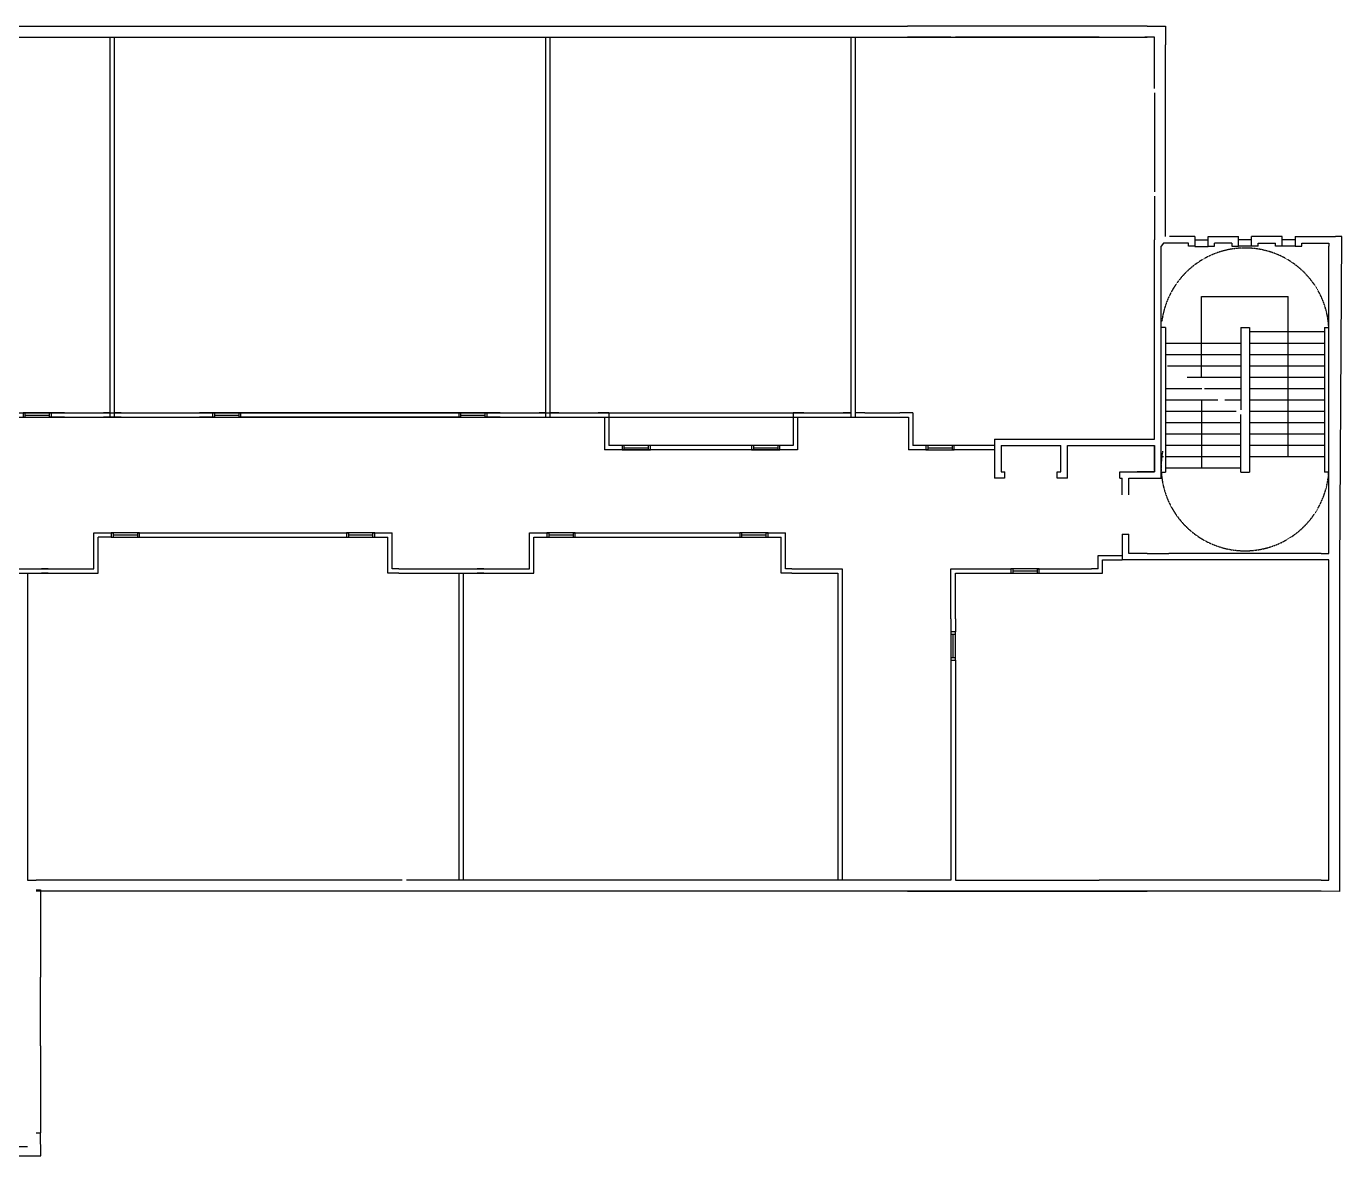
# Model space of a CAD drawing. Extents: x 2040559 to 5853062, y -2352335 to -764749.
# Drawn here: x 2141013 to 2171206, y -790674 to -764749 of the extents above; entities that cross this region are included whole.
import ezdxf

# ---------------------------------------------------------------- set-up
doc = ezdxf.new("R2010")
doc.units = 0
doc.header["$LTSCALE"] = 12
doc.header["$MEASUREMENT"] = 0
doc.linetypes.add('HIDDEN', pattern=[0.375, 0.25, -0.125])
doc.layers.get('0').update_dxf_attribs({"linetype": 'CONTINUOUS'})
doc.layers.get('DEFPOINTS').update_dxf_attribs({"linetype": 'CONTINUOUS'})
for name, color, linetype in [('DR', 7, 'CONTINUOUS'), ('LINE', 7, 'CONTINUOUS'), ('partition', 7, 'CONTINUOUS'), ('PL', 5, 'CONTINUOUS'), ('rail', 1, 'CONTINUOUS'), ('stair', 7, 'CONTINUOUS'), ('WALL', 2, 'CONTINUOUS'), ('WIN', 5, 'CONTINUOUS')]:
    doc.layers.add(name, color=color, linetype=linetype)

# ---------------------------------------------------------------- blocks, each defined once
blk = doc.blocks.new('FG')
at = {"layer": 'LINE', "linetype": 'Continuous'}
for points in [[(0, 0), (50, 0), (50, 100), (0, 100)], [(600, 0), (650, 0), (650, 100), (600, 100)]]:
    blk.add_lwpolyline(points, close=True, dxfattribs=at)
at = {"layer": 'LINE', "color": 5, "linetype": 'Continuous'}
for points in [[(600, 100), (50, 100)], [(50, 0), (600, 0)]]:
    blk.add_lwpolyline(points, dxfattribs=at)
at = {"layer": 'LINE', "color": 1, "linetype": 'Continuous'}
blk.add_lwpolyline([(50, 50), (600, 50)], dxfattribs=at)

msp = doc.modelspace()

# ---------------------------------------------------------------- linework, layer by layer
at = {"color": 18, "true_color": 0x000000}
for p, q in [((2141238, -764749), (2145738, -764749)), ((2146238, -764749), (2150738, -764749)), ((2151238, -764749), (2155738, -764749)), ((2156238, -764749), (2160738, -764749)), ((2166738, -764749), (2161238, -764749)), ((2167163, -769574), (2167163, -765174)), ((2171163, -784610), (2171163, -777174)), ((2145738, -784599), (2141238, -784599)), ((2150738, -784599), (2146238, -784599)), ((2155738, -784599), (2151238, -784599)), ((2160738, -784599), (2156238, -784599)), ((2161238, -784599), (2166738, -784599)), ((2170738, -784599), (2167238, -784599))]:
    msp.add_line(p, q, dxfattribs=at)
at = {"color": 18, "linetype": 'Continuous', "true_color": 0x000000}
for p, q in [((2158613, -773624), (2158613, -774374)), ((2158713, -773724), (2158713, -774474)), ((2161263, -773724), (2161263, -774474)), ((2161363, -773624), (2161363, -774374)), ((2142563, -777199), (2142563, -776375)), ((2142663, -777299), (2142663, -776475)), ((2149313, -777299), (2149313, -776475)), ((2149413, -777199), (2149413, -776375)), ((2152563, -777199), (2152563, -776374)), ((2152663, -777299), (2152663, -776474)), ((2158338, -777299), (2158338, -776474)), ((2158438, -777199), (2158438, -776374)), ((2165619, -777199), (2165619, -776899)), ((2165719, -777299), (2165719, -776999)), ((2142413, -777199), (2142563, -777199)), ((2142413, -777299), (2142663, -777299)), ((2149563, -777299), (2149313, -777299)), ((2149563, -777199), (2149413, -777199)), ((2152413, -777199), (2152563, -777199)), ((2152413, -777299), (2152663, -777299)), ((2158588, -777299), (2158338, -777299)), ((2158588, -777199), (2158438, -777199)), ((2159488, -777199), (2159738, -777199)), ((2159488, -777299), (2159638, -777299)), ((2159605, -777299), (2159638, -777299)), ((2162238, -777199), (2163613, -777199)), ((2162238, -777449), (2162238, -777199)), ((2162338, -777299), (2163613, -777299)), ((2162338, -777449), (2162338, -777299)), ((2164213, -777199), (2164563, -777199)), ((2164213, -777299), (2164563, -777299))]:
    msp.add_line(p, q, dxfattribs=at)
for points in [[(2142963, -776475), (2142663, -776475)], [(2141513, -777199), (2141363, -777199)], [(2141513, -777299), (2141396, -777299), (2141363, -777299)], [(2150463, -777199), (2150613, -777199)], [(2150463, -777299), (2150580, -777299), (2150613, -777299)], [(2151513, -777199), (2151363, -777199)], [(2151513, -777299), (2151396, -777299), (2151363, -777299)]]:
    msp.add_lwpolyline(points, dxfattribs=at)
at = {"layer": 'DEFPOINTS', "color": 2, "linetype": 'Continuous'}
msp.add_lwpolyline([(2166318, -776834), (2166318, -776849)], dxfattribs=at)
at = {"layer": 'DR', "color": 18, "true_color": 0x000000}
for p, q in [((2141888, -773624), (2141538, -773624)), ((2141888, -773724), (2141538, -773724)), ((2142938, -773624), (2142788, -773624)), ((2143189, -773724), (2142788, -773724)), ((2143189, -773624), (2143038, -773624)), ((2145339, -773624), (2144989, -773624)), ((2145339, -773724), (2144989, -773724)), ((2150988, -773624), (2145889, -773624)), ((2150988, -773724), (2145889, -773724)), ((2151888, -773624), (2151538, -773624)), ((2151888, -773724), (2151538, -773724)), ((2152938, -773624), (2152788, -773624)), ((2153238, -773624), (2153038, -773624)), ((2154388, -773624), (2154138, -773624)), ((2158863, -773624), (2158613, -773624)), ((2159938, -773624), (2159763, -773624)), ((2160263, -773624), (2160038, -773624)), ((2161363, -773624), (2161063, -773624))]:
    msp.add_line(p, q, dxfattribs=at)
at = {"layer": 'DR', "color": 18, "linetype": 'Continuous', "true_color": 0x000000}
msp.add_line((2165463, -777299), (2165719, -777299), dxfattribs=at)
at = {"layer": 'partition', "color": 18, "linetype": 'Continuous', "true_color": 0x000000}
for p, q in [((2110738, -764749), (2161238, -764749)), ((2166738, -764749), (2167164, -764749)), ((2167164, -764749), (2167163, -765174)), ((2105738, -764999), (2166738, -764999)), ((2142938, -773724), (2142938, -764999)), ((2143038, -773724), (2143038, -764999)), ((2152938, -773724), (2152938, -764999)), ((2152938, -764999), (2153038, -764999)), ((2153038, -773724), (2153038, -764999)), ((2166913, -765001), (2166688, -764999)), ((2166913, -765174), (2166913, -765001)), ((2170720, -769574), (2171063, -769574)), ((2171206, -769571), (2171063, -769574)), ((2171163, -777174), (2171206, -769571)), ((2167117, -769724), (2167063, -769799)), ((2167256, -769724), (2167117, -769724)), ((2170720, -769724), (2170912, -769724)), ((2170912, -769724), (2170913, -769799)), ((2123188, -773624), (2159938, -773624)), ((2123188, -773724), (2159763, -773724)), ((2152788, -773724), (2153238, -773724)), ((2154138, -773724), (2154288, -773724)), ((2158713, -773724), (2158863, -773724)), ((2159763, -773724), (2160263, -773724)), ((2160263, -773624), (2161063, -773624)), ((2160263, -773724), (2161063, -773724)), ((2161063, -773724), (2161263, -773724)), ((2166738, -776849), (2167238, -776849)), ((2170738, -776849), (2170915, -776849)), ((2170915, -776849), (2170913, -776674)), ((2167238, -776999), (2166738, -776999)), ((2170915, -776996), (2170738, -776999)), ((2170913, -777174), (2170915, -776996)), ((2139563, -777199), (2142413, -777199)), ((2139563, -777299), (2142413, -777299)), ((2149563, -777199), (2152413, -777199)), ((2149563, -777299), (2152413, -777299)), ((2158588, -777199), (2159488, -777199)), ((2158588, -777299), (2159488, -777299)), ((2162238, -778349), (2162238, -777449)), ((2162338, -778349), (2162338, -777449)), ((2164563, -777199), (2165463, -777199)), ((2164563, -777299), (2165463, -777299)), ((2170913, -777674), (2170913, -777574)), ((2170913, -778774), (2170913, -778674)), ((2170913, -782274), (2170913, -781074)), ((2141038, -783924), (2141038, -784351)), ((2150938, -783924), (2150938, -784349)), ((2151038, -783924), (2151038, -784349)), ((2141038, -784351), (2141238, -784349)), ((2147338, -784349), (2142238, -784349)), ((2161238, -784349), (2150738, -784349)), ((2168338, -784349), (2165638, -784349)), ((2170738, -784349), (2170914, -784349)), ((2170914, -784349), (2170913, -784174)), ((2167238, -784599), (2145738, -784599)), ((2171163, -784610), (2170738, -784599)), ((2141338, -788149), (2141338, -786574)), ((2141349, -790674), (2141338, -790149)), ((2140613, -790674), (2141349, -790674))]:
    msp.add_line(p, q, dxfattribs=at)
at = {"layer": 'partition', "color": 18, "true_color": 0x000000}
for p, q in [((2159938, -764999), (2159938, -773724)), ((2159938, -764999), (2160038, -764999)), ((2160038, -764999), (2160038, -773724)), ((2154288, -773724), (2154288, -774474)), ((2154388, -773624), (2154388, -774374)), ((2154688, -774374), (2154388, -774374)), ((2157713, -774374), (2155338, -774374)), ((2158613, -774374), (2158263, -774374)), ((2161713, -774374), (2161363, -774374)), ((2163238, -774374), (2162263, -774374)), ((2158713, -774474), (2154288, -774474)), ((2161713, -774474), (2161263, -774474)), ((2163238, -774474), (2162263, -774474)), ((2142563, -776375), (2143013, -776375)), ((2143563, -776375), (2148413, -776375)), ((2143563, -776474), (2148413, -776475)), ((2148963, -776375), (2149413, -776375)), ((2148963, -776475), (2149313, -776475)), ((2152563, -776374), (2153013, -776374)), ((2152663, -776474), (2153013, -776474)), ((2153563, -776374), (2157388, -776374)), ((2153563, -776474), (2157388, -776474)), ((2157988, -776375), (2158438, -776375)), ((2157988, -776475), (2158338, -776475)), ((2158038, -776374), (2158438, -776374)), ((2158038, -776474), (2158338, -776474)), ((2165619, -776899), (2166168, -776899)), ((2165719, -776999), (2166168, -776999)), ((2141038, -777299), (2141038, -783924)), ((2150938, -777299), (2150938, -783924)), ((2151038, -777299), (2151038, -783924)), ((2159638, -777299), (2159638, -784349)), ((2159738, -777199), (2159738, -784349)), ((2165619, -777199), (2165463, -777199)), ((2162238, -778349), (2162238, -778649)), ((2162338, -778349), (2162338, -778649)), ((2162238, -779299), (2162238, -784349)), ((2162338, -779299), (2162338, -784349))]:
    msp.add_line(p, q, dxfattribs=at)
at = {"layer": 'PL', "color": 5}
for p, q in [((2167838, -769649), (2168138, -769649)), ((2167838, -769801), (2168138, -769801)), ((2169138, -769649), (2168838, -769649)), ((2169138, -769799), (2168838, -769799)), ((2170138, -769649), (2169838, -769649)), ((2170138, -769799), (2169838, -769799))]:
    msp.add_line(p, q, dxfattribs=at)
at = {"layer": 'rail', "color": 18, "true_color": 0x000000}
msp.add_line((2141038, -790474), (2136683, -790474), dxfattribs=at)
at = {"layer": 'stair', "color": 18, "true_color": 0x000000}
for p, q in [((2167992, -772804), (2167992, -770951)), ((2167992, -770951), (2169976, -770951)), ((2169976, -774624), (2169976, -770951)), ((2167163, -771664), (2167063, -771664)), ((2167163, -771664), (2167163, -774984)), ((2168888, -771664), (2168888, -773556)), ((2168888, -771664), (2169088, -771664)), ((2169088, -771664), (2169088, -774984)), ((2170813, -771664), (2170913, -771664)), ((2170813, -771664), (2170813, -774984)), ((2167163, -772024), (2168888, -772024)), ((2170813, -771764), (2169088, -771764)), ((2169088, -772024), (2170813, -772024)), ((2167163, -772284), (2168888, -772284)), ((2169088, -772284), (2170813, -772284)), ((2167205, -772544), (2168888, -772544)), ((2169088, -772544), (2170813, -772544)), ((2167660, -772804), (2168888, -772804)), ((2169088, -772804), (2170813, -772804)), ((2167163, -773064), (2167994, -773064)), ((2168056, -773064), (2168888, -773064)), ((2169088, -773064), (2170813, -773064)), ((2167163, -773324), (2168366, -773324)), ((2167992, -773324), (2167992, -774884)), ((2168525, -773324), (2168888, -773324)), ((2169088, -773324), (2170813, -773324)), ((2167163, -773584), (2168786, -773584)), ((2167163, -773844), (2168888, -773844)), ((2168888, -774984), (2168888, -773657)), ((2169088, -773584), (2170813, -773584)), ((2169088, -773844), (2170813, -773844)), ((2167163, -774104), (2168888, -774104)), ((2169088, -774104), (2170813, -774104)), ((2167163, -774364), (2168888, -774364)), ((2169088, -774364), (2170813, -774364)), ((2167063, -774624), (2167113, -774624)), ((2167163, -774624), (2168888, -774624)), ((2169088, -774624), (2170813, -774624)), ((2167063, -774984), (2167163, -774984)), ((2167163, -774884), (2168888, -774884)), ((2168888, -774984), (2169088, -774984)), ((2170913, -774984), (2170813, -774984))]:
    msp.add_line(p, q, dxfattribs=at)
at = {"layer": 'stair', "color": 18, "linetype": 'Continuous', "true_color": 0x000000}
for p, q in [((2141238, -784574), (2141338, -784574)), ((2141338, -784574), (2141338, -786574)), ((2141338, -788149), (2141338, -790149)), ((2141238, -790149), (2141338, -790149))]:
    msp.add_line(p, q, dxfattribs=at)
at = {"layer": 'stair', "color": 18, "linetype": 'HIDDEN', "true_color": 0x000000}
for centre, start, end in [((2168988, -771764), 360, 172.838), ((2168987, -774864), 169.0699, 359.4047)]:
    msp.add_arc(centre, 1925, start, end, dxfattribs=at)
at = {"layer": 'WALL', "color": 18, "true_color": 0x000000}
for p, q in [((2165638, -764999), (2162338, -764999)), ((2166913, -766274), (2166913, -768549)), ((2167838, -769574), (2167256, -769574)), ((2167838, -769574), (2167838, -769799)), ((2168138, -769574), (2168838, -769574)), ((2168138, -769799), (2168138, -769574)), ((2169838, -769574), (2169138, -769574)), ((2169838, -769799), (2169838, -769574)), ((2170138, -769574), (2170138, -769799)), ((2170138, -769574), (2170720, -769574)), ((2166913, -774224), (2166913, -769649)), ((2167063, -775124), (2167063, -769799)), ((2167688, -769724), (2167256, -769724)), ((2167688, -769799), (2167688, -769724)), ((2167838, -769799), (2167688, -769799)), ((2168138, -769799), (2168288, -769799)), ((2168288, -769799), (2168288, -769724)), ((2168688, -769724), (2168288, -769724)), ((2168688, -769724), (2168688, -769799)), ((2169288, -769724), (2169688, -769724)), ((2169288, -769799), (2169288, -769724)), ((2169688, -769799), (2169688, -769724)), ((2169838, -769799), (2169688, -769799)), ((2170138, -769799), (2170288, -769799)), ((2170288, -769799), (2170288, -769724)), ((2170913, -776674), (2170913, -769799)), ((2163238, -774224), (2166913, -774224)), ((2163238, -774224), (2163238, -775124)), ((2163388, -774374), (2163388, -774974)), ((2163388, -774374), (2164763, -774374)), ((2163895, -774374), (2164404, -774374)), ((2164763, -774974), (2164763, -774374)), ((2164913, -775124), (2164913, -774374)), ((2164913, -774374), (2166913, -774374)), ((2166913, -774949), (2166913, -774374)), ((2166913, -774374), (2166913, -774974)), ((2163388, -774974), (2163477, -774974)), ((2163477, -775124), (2163477, -774974)), ((2164675, -775124), (2164675, -774974)), ((2164675, -774974), (2164763, -774974)), ((2166111, -775124), (2166111, -774974)), ((2166111, -774974), (2166913, -774974)), ((2166913, -774974), (2166512, -774974)), ((2166913, -774947), (2166913, -774974)), ((2163470, -775124), (2163238, -775124)), ((2164913, -775124), (2164675, -775124)), ((2164763, -775124), (2164763, -775124)), ((2166111, -775124), (2166168, -775124)), ((2166318, -775124), (2167063, -775124)), ((2166168, -776407), (2166318, -776407)), ((2166168, -776407), (2166168, -776999)), ((2166318, -776849), (2166318, -776407, 0)), ((2166738, -776849), (2166318, -776849)), ((2170738, -776849), (2167238, -776849)), ((2166738, -776999), (2166168, -776999)), ((2170738, -776999), (2167238, -776999)), ((2170913, -777574), (2170913, -777174)), ((2170913, -784174), (2170913, -782274))]:
    msp.add_line(p, q, dxfattribs=at)
for points in [[(2168688, -769799), (2168838, -769799), (2168838, -769574)], [(2169288, -769799), (2169138, -769799), (2169138, -769574)], [(2170288, -769724), (2170720, -769724)], [(2166168, -775507), (2166168, -775124)], [(2166318, -775507), (2166318, -775124)]]:
    msp.add_lwpolyline(points, dxfattribs=at)
at = {"layer": 'WIN', "color": 18, "true_color": 0x000000}
for p, q in [((2141238, -764999), (2142238, -764999)), ((2142338, -764999), (2144638, -764999)), ((2144738, -764999), (2145738, -764999)), ((2146238, -764999), (2147238, -764999)), ((2147338, -764999), (2149638, -764999)), ((2149738, -764999), (2150738, -764999)), ((2151238, -764999), (2152238, -764999)), ((2152338, -764999), (2154638, -764999)), ((2154738, -764999), (2155738, -764999)), ((2156238, -764999), (2157238, -764999)), ((2157338, -764999), (2159638, -764999)), ((2159738, -764999), (2160738, -764999)), ((2162238, -764999), (2161238, -764999)), ((2165738, -764999), (2166738, -764999)), ((2166913, -766174), (2166913, -765174)), ((2166913, -768649), (2166913, -769649)), ((2169688, -769799), (2169688, -769724)), ((2170913, -778674), (2170913, -777674)), ((2170913, -781074), (2170913, -778774)), ((2142238, -784349), (2141238, -784349)), ((2149638, -784349), (2147338, -784349)), ((2150738, -784349), (2149738, -784349)), ((2152238, -784349), (2151238, -784349)), ((2154638, -784349), (2152338, -784349)), ((2155738, -784349), (2154738, -784349)), ((2157238, -784349), (2156238, -784349)), ((2159638, -784349), (2157338, -784349)), ((2160738, -784349), (2159738, -784349)), ((2162238, -784349), (2161238, -784349)), ((2162338, -784349), (2165638, -784349)), ((2170738, -784349), (2168338, -784349))]:
    msp.add_line(p, q, dxfattribs=at)

# ---------------------------------------------------------------- block references
at = {"layer": 'LINE', "color": 18, "linetype": 'Continuous', "true_color": 0x000000}
for p in [(2140938, -773724), (2145289, -773724), (2150938, -773724), (2154688, -774474), (2157663, -774474), (2161663, -774474), (2142963, -776475), (2148363, -776475), (2152963, -776474), (2157388, -776475), (2163613, -777299)]:
    msp.add_blockref('FG', p, dxfattribs=at)
at = {"layer": 'LINE', "color": 18, "linetype": 'Continuous', "true_color": 0x000000, "rotation": 90}
msp.add_blockref('FG', (2162338, -779299), dxfattribs=at)

doc.saveas('drawing.dxf')
